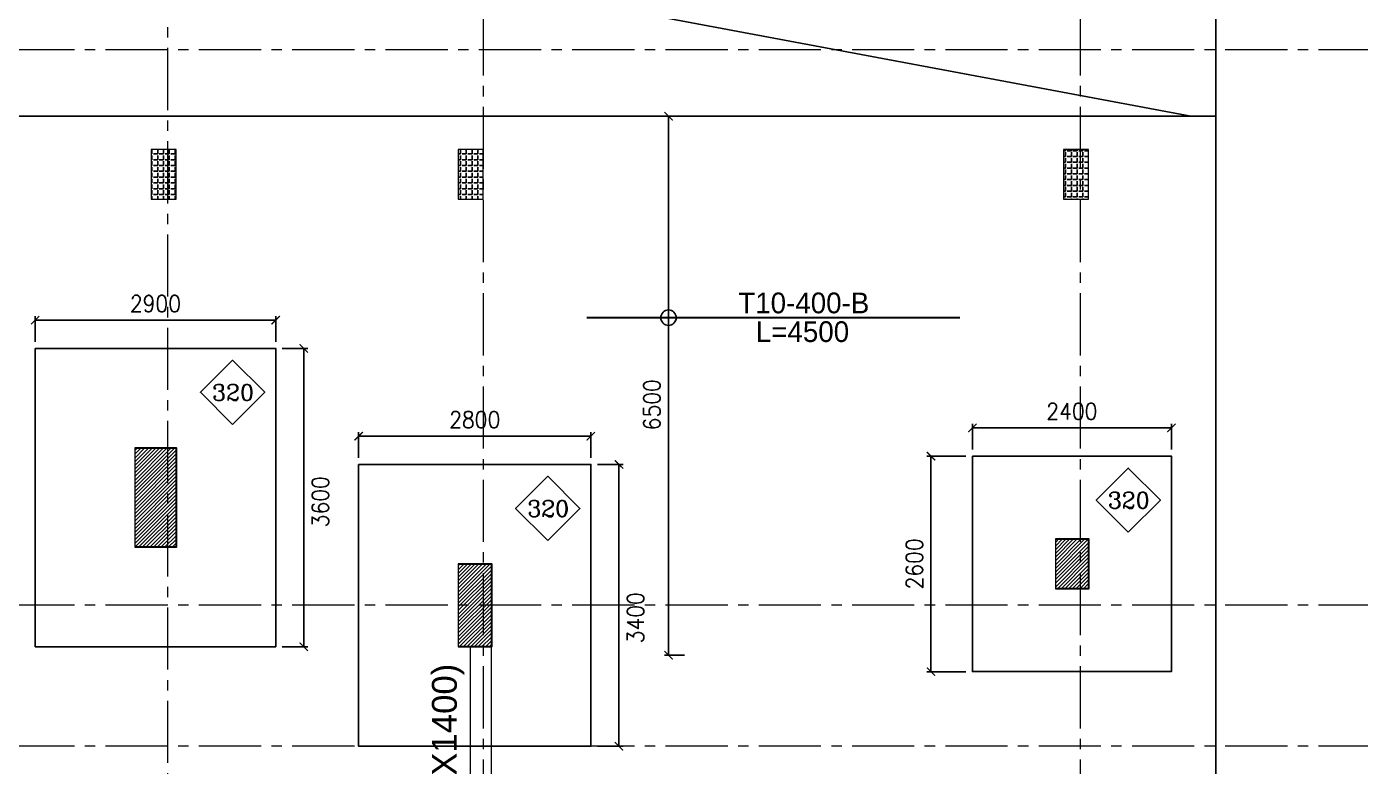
# Model space of a CAD drawing. Header units: millimetres. Extents: x -967280 to 3852, y 2833 to 1955156.
# Drawn here: x -607331 to -591252, y 605195 to 614118 of the extents above; entities that cross this region are included whole.
import ezdxf
from ezdxf.enums import TextEntityAlignment as Align

# ---------------------------------------------------------------- set-up
doc = ezdxf.new("R2010")
doc.units = ezdxf.units.MM
doc.header["$LTSCALE"] = 1000
doc.header["$PDMODE"] = 35
doc.header["$PDSIZE"] = 25
for name, pattern in [('$0$DASHED2', [0.375, 0.25, -0.125]), ('Columns_Structural070816$0$CENTER2', [1.125, 0.75, -0.125, 0.125, -0.125]), ('HRZN_Line-Ptrn-Sold', [9144001.0, 9144000.0, -1])]:
    doc.linetypes.add(name, pattern=pattern)
for name, color, linetype in [('_N-DIM 3', 7, 'Continuous'), ('B05-FIRST FLOOR PLAN$0$STR_ROOF RFT$0$S-SYMB', 30, 'Continuous'), ('R.C. footing', 4, 'Continuous'), ('S - col hach', 1, 'Continuous'), ('S - dot', 1, 'Continuous'), ('S -Beams', 2, 'Continuous'), ('S-TEXT', 2, 'Continuous'), ('SLAB', 210, 'Continuous')]:
    doc.layers.add(name, color=color, linetype=linetype)
for name, color, linetype, lineweight in [('BEAMS', 3, 'HRZN_Line-Ptrn-Sold', 18), ('S - column', 6, 'Continuous', 60), ('ST-000-AXIS', 9, 'Columns_Structural070816$0$CENTER2', 9), ('ST-203-SLAB-TXT', 7, 'Continuous', 30), ('ST-RFT-BOT', 2, '$0$DASHED2', 30)]:
    doc.layers.add(name, color=color, linetype=linetype, lineweight=lineweight)
doc.styles.add('Arial_3', font='arial.ttf', dxfattribs={"height": 7999.15942})
doc.styles.add('B05-FIRST FLOOR PLAN$0$T25-100', font='STENCIL.shx', dxfattribs={"height": 250})
doc.styles.add('ROMANC', font='romanc.shx')
doc.styles.add('TUNELNO', font='romans.shx', dxfattribs={"width": 0.9})
doc.dimstyles.new('Copy(2) of DSEC', dxfattribs={"dimtxt": 200, "dimasz": 100, "dimexe": 50, "dimexo": 80, "dimgap": 100, "dimtad": 1, "dimdec": 0, "dimrnd": 5, "dimzin": 0, "dimdsep": 46, "dimtxsty": 'TUNELNO', "dimblk": 'ARCHTICK', "dimcen": 0.09, "dimclrd": 1, "dimclre": 1, "dimclrt": 3, "dimadec": 0, "dimazin": 0, "dimtfac": 0.78125, "dimtdec": 0, "dimtix": 1, "dimtmove": 2, "dimatfit": 3, "dimldrblk": 'ARCHTICK', "dimfxl": 1, "dimtolj": 1, "dimtzin": 0, "dimarcsym": 0})
pattern_1 = [(45, (193250.144, -596912.31), (-22.4506403, 22.4506403), [])]

# ---------------------------------------------------------------- blocks, each defined once
blk = doc.blocks.new('FROM FOUNDATION TO UPPER LOWER BASEMENT_COLUMNS(new2)')
at = {"layer": 'S - col hach'}
h = blk.add_hatch(dxfattribs=at)
h.set_pattern_fill('ANSI31', color=256, scale=10)
h.set_pattern_definition([(45, (193250.144, -595212.31), (-22.4506403, 22.4506403), [])])
h.paths.add_polyline_path([(452199, 631040), (452199, 632240), (451699, 632240), (451699, 631040)])
h = blk.add_hatch(dxfattribs=at)
h.set_pattern_fill('ANSI31', color=256, scale=10)
h.set_pattern_definition(pattern_1)
h.paths.add_polyline_path([(463199, 630540), (463199, 631140), (462799, 631140), (462799, 630540), (462953, 630540)])
h = blk.add_hatch(dxfattribs=at)
h.set_pattern_fill('ANSI31', color=256, scale=10)
h.set_pattern_definition(pattern_1)
h.paths.add_polyline_path([(455999, 629840), (455999, 630840), (455599, 630840), (455599, 629840)])
at = {"layer": 'S - column', "lineweight": 15}
for points in [[(452199, 632240), (451699, 632240), (451699, 631040), (452199, 631040)], [(462799, 630540), (463199, 630540), (463199, 631140), (462799, 631140)], [(455599, 629840), (455999, 629840), (455999, 630840), (455599, 630840)]]:
    blk.add_lwpolyline(points, close=True, dxfattribs=at)
at = {"layer": 'ST-RFT-BOT', "color": 7, "linetype": 'Continuous', "ltscale": 30}
for points in [[(451699, 632240), (452199, 632240), (452199, 631040), (451699, 631040)], [(462799, 631140), (463199, 631140), (463199, 630540), (462799, 630540)], [(455599, 630840), (455999, 630840), (455999, 629840), (455599, 629840)]]:
    blk.add_lwpolyline(points, dxfattribs=at)
blk = doc.blocks.new('str col up n')
at = {"layer": 'S - col hach', "true_color": 0xcd6928}
h = blk.add_hatch(dxfattribs=at)
h.set_pattern_fill('ANGLE', color=32, scale=10, angle=90)
h.set_pattern_definition([(90, (-425398.88, -541339.72), (-69.85, 4e-15), [50.8, -19.05]), (180, (-425398.88, -541339.72), (-9e-15, -69.85), [50.8, -19.05])])
h.paths.add_polyline_path([(26500, -5500), (26200, -5500), (26200, -6100), (26500, -6100)])
h = blk.add_hatch(dxfattribs=at)
h.set_pattern_fill('ANGLE', color=32, scale=10, angle=90)
h.set_pattern_definition([(90, (-425798.87, -541339.72), (-69.85, 4e-15), [50.8, -19.05]), (180, (-425798.87, -541339.72), (-9e-15, -69.85), [50.8, -19.05])])
h.paths.add_polyline_path([(30200, -5500), (29900, -5500), (29900, -6100), (30200, -6100)])
h = blk.add_hatch(dxfattribs=at)
h.set_pattern_fill('ANGLE', color=32, scale=10, angle=90)
h.set_pattern_definition([(90, (-425698.87, -541439.72), (-69.85, 4e-15), [50.8, -19.05]), (180, (-425698.87, -541439.72), (-9e-15, -69.85), [50.8, -19.05])])
h.paths.add_polyline_path([(37500, -5500), (37200, -5500), (37200, -6100), (37500, -6100)])
at = {"layer": 'S - column', "lineweight": 15}
for points in [[(26500, -5500), (26200, -5500), (26200, -6100), (26500, -6100)], [(30200, -5500), (29900, -5500), (29900, -6100), (30200, -6100)], [(37500, -5500), (37200, -5500), (37200, -6100), (37500, -6100)]]:
    blk.add_lwpolyline(points, close=True, dxfattribs=at)
blk = doc.blocks.new('_ArchTick')
at = {"color": 0, "linetype": 'ByBlock', "const_width": 0.15}
blk.add_lwpolyline([(-0.5, -0.5), (0.5, 0.5)], dxfattribs=at)
blk = doc.blocks.new('*D1217')
at = {"layer": '_N-DIM 3', "color": 1, "linetype": 'Continuous', "lineweight": -2, "ltscale": 30, "transparency": 16777216}
for p, q in [((-607229, 610317), (-607229, 610627)), ((-607229, 610577), (-604329, 610577)), ((-604329, 610317), (-604329, 610627))]:
    blk.add_line(p, q, dxfattribs=at)
at = {"layer": 'Defpoints', "color": 0, "linetype": 'Continuous', "ltscale": 30, "transparency": 16777216}
for p in [(-604329, 610577), (-607229, 610237), (-604329, 610237)]:
    blk.add_point(p, dxfattribs=at)
at = {"layer": '_N-DIM 3', "color": 1, "linetype": 'Continuous', "lineweight": -2, "ltscale": 30, "transparency": 16777216, "xscale": 100, "yscale": 100, "zscale": 100, "rotation": 180}
blk.add_blockref('_ArchTick', (-607229, 610577), dxfattribs=at)
at = {"layer": '_N-DIM 3', "color": 1, "linetype": 'Continuous', "lineweight": -2, "ltscale": 30, "transparency": 16777216, "xscale": 100, "yscale": 100, "zscale": 100}
blk.add_blockref('_ArchTick', (-604329, 610577), dxfattribs=at)
at = {"layer": '_N-DIM 3', "color": 3, "linetype": 'Continuous', "ltscale": 30, "transparency": 16777216, "insert": (-605779, 610777), "char_height": 200, "attachment_point": 5, "style": 'TUNELNO'}
blk.add_mtext('\\A1;2900', dxfattribs=at)
blk = doc.blocks.new('*D1218')
at = {"layer": '_N-DIM 3', "color": 1, "linetype": 'Continuous', "lineweight": -2, "ltscale": 30, "transparency": 16777216}
for p, q in [((-604249, 610237), (-603940, 610237)), ((-603990, 610237), (-603990, 606637)), ((-604249, 606637), (-603940, 606637))]:
    blk.add_line(p, q, dxfattribs=at)
at = {"layer": 'Defpoints', "color": 0, "linetype": 'Continuous', "ltscale": 30, "transparency": 16777216}
for p in [(-604329, 610237), (-604329, 606637), (-603990, 606637)]:
    blk.add_point(p, dxfattribs=at)
at = {"layer": '_N-DIM 3', "color": 1, "linetype": 'Continuous', "lineweight": -2, "ltscale": 30, "transparency": 16777216, "xscale": 100, "yscale": 100, "zscale": 100}
for p, rotation in [((-603990, 610237), 90), ((-603990, 606637), 270)]:
    blk.add_blockref('_ArchTick', p, dxfattribs=dict(at, rotation=rotation))
at = {"layer": '_N-DIM 3', "color": 3, "linetype": 'Continuous', "ltscale": 30, "transparency": 16777216, "insert": (-603790, 608387), "char_height": 200, "attachment_point": 5, "rotation": 90, "style": 'TUNELNO'}
blk.add_mtext('\\A1;3600', dxfattribs=at)
blk = doc.blocks.new('*D1221')
at = {"layer": '_N-DIM 3', "color": 1, "linetype": 'Continuous', "lineweight": -2, "ltscale": 30, "transparency": 16777216}
for p, q in [((-603329, 608917), (-603329, 609227)), ((-603329, 609177), (-600529, 609177)), ((-600529, 608917), (-600529, 609227))]:
    blk.add_line(p, q, dxfattribs=at)
at = {"layer": 'Defpoints', "color": 0, "linetype": 'Continuous', "ltscale": 30, "transparency": 16777216}
for p in [(-600529, 609177), (-603329, 608837), (-600529, 608837)]:
    blk.add_point(p, dxfattribs=at)
at = {"layer": '_N-DIM 3', "color": 1, "linetype": 'Continuous', "lineweight": -2, "ltscale": 30, "transparency": 16777216, "xscale": 100, "yscale": 100, "zscale": 100, "rotation": 180}
blk.add_blockref('_ArchTick', (-603329, 609177), dxfattribs=at)
at = {"layer": '_N-DIM 3', "color": 1, "linetype": 'Continuous', "lineweight": -2, "ltscale": 30, "transparency": 16777216, "xscale": 100, "yscale": 100, "zscale": 100}
blk.add_blockref('_ArchTick', (-600529, 609177), dxfattribs=at)
at = {"layer": '_N-DIM 3', "color": 3, "linetype": 'Continuous', "ltscale": 30, "transparency": 16777216, "insert": (-601929, 609377), "char_height": 200, "attachment_point": 5, "style": 'TUNELNO'}
blk.add_mtext('\\A1;2800', dxfattribs=at)
blk = doc.blocks.new('*D1222')
at = {"layer": '_N-DIM 3', "color": 1, "linetype": 'Continuous', "lineweight": -2, "ltscale": 30, "transparency": 16777216}
for p, q in [((-600449, 608837), (-600140, 608837)), ((-600190, 608837), (-600190, 605437)), ((-600449, 605437), (-600140, 605437))]:
    blk.add_line(p, q, dxfattribs=at)
at = {"layer": 'Defpoints', "color": 0, "linetype": 'Continuous', "ltscale": 30, "transparency": 16777216}
for p in [(-600529, 608837), (-600529, 605437), (-600190, 605437)]:
    blk.add_point(p, dxfattribs=at)
at = {"layer": '_N-DIM 3', "color": 1, "linetype": 'Continuous', "lineweight": -2, "ltscale": 30, "transparency": 16777216, "xscale": 100, "yscale": 100, "zscale": 100}
for p, rotation in [((-600190, 608837), 90), ((-600190, 605437), 270)]:
    blk.add_blockref('_ArchTick', p, dxfattribs=dict(at, rotation=rotation))
at = {"layer": '_N-DIM 3', "color": 3, "linetype": 'Continuous', "ltscale": 30, "transparency": 16777216, "insert": (-599990, 606987), "char_height": 200, "attachment_point": 5, "rotation": 90, "style": 'TUNELNO'}
blk.add_mtext('\\A1;3400', dxfattribs=at)
blk = doc.blocks.new('*D1230')
at = {"layer": '_N-DIM 3', "color": 1, "linetype": 'Continuous', "lineweight": -2, "ltscale": 30, "transparency": 16777216}
for p, q in [((-595929, 609017), (-595929, 609327)), ((-595929, 609277), (-593529, 609277)), ((-593529, 609017), (-593529, 609327))]:
    blk.add_line(p, q, dxfattribs=at)
at = {"layer": 'Defpoints', "color": 0, "linetype": 'Continuous', "ltscale": 30, "transparency": 16777216}
for p in [(-593529, 609277), (-595929, 608937), (-593529, 608937)]:
    blk.add_point(p, dxfattribs=at)
at = {"layer": '_N-DIM 3', "color": 1, "linetype": 'Continuous', "lineweight": -2, "ltscale": 30, "transparency": 16777216, "xscale": 100, "yscale": 100, "zscale": 100, "rotation": 180}
blk.add_blockref('_ArchTick', (-595929, 609277), dxfattribs=at)
at = {"layer": '_N-DIM 3', "color": 1, "linetype": 'Continuous', "lineweight": -2, "ltscale": 30, "transparency": 16777216, "xscale": 100, "yscale": 100, "zscale": 100}
blk.add_blockref('_ArchTick', (-593529, 609277), dxfattribs=at)
at = {"layer": '_N-DIM 3', "color": 3, "linetype": 'Continuous', "ltscale": 30, "transparency": 16777216, "insert": (-594729, 609477), "char_height": 200, "attachment_point": 5, "style": 'TUNELNO'}
blk.add_mtext('\\A1;2400', dxfattribs=at)
blk = doc.blocks.new('*D1231')
at = {"layer": '_N-DIM 3', "color": 1, "linetype": 'Continuous', "lineweight": -2, "ltscale": 30, "transparency": 16777216}
for p, q in [((-596009, 608937), (-596478, 608937)), ((-596428, 606337), (-596428, 608937)), ((-596009, 606337), (-596478, 606337))]:
    blk.add_line(p, q, dxfattribs=at)
at = {"layer": 'Defpoints', "color": 0, "linetype": 'Continuous', "ltscale": 30, "transparency": 16777216}
for p in [(-596428, 608937), (-595929, 608937), (-595929, 606337)]:
    blk.add_point(p, dxfattribs=at)
at = {"layer": '_N-DIM 3', "color": 1, "linetype": 'Continuous', "lineweight": -2, "ltscale": 30, "transparency": 16777216, "xscale": 100, "yscale": 100, "zscale": 100}
for p, rotation in [((-596428, 608937), 90), ((-596428, 606337), 270)]:
    blk.add_blockref('_ArchTick', p, dxfattribs=dict(at, rotation=rotation))
at = {"layer": '_N-DIM 3', "color": 3, "linetype": 'Continuous', "ltscale": 30, "transparency": 16777216, "insert": (-596628, 607637), "char_height": 200, "attachment_point": 5, "rotation": 90, "style": 'TUNELNO'}
blk.add_mtext('\\A1;2600', dxfattribs=at)
blk = doc.blocks.new('*D587')
at = {"layer": '_N-DIM 3', "color": 1, "lineweight": -2, "ltscale": 30, "transparency": 16777216}
for p, q in [((-599400, 613037), (-599643, 613037)), ((-599593, 613037), (-599593, 606535)), ((-599400, 606535), (-599643, 606535))]:
    blk.add_line(p, q, dxfattribs=at)
at = {"layer": 'Defpoints', "color": 0, "ltscale": 30, "transparency": 16777216}
for p in [(-599320, 613037), (-599593, 606535), (-599320, 606535)]:
    blk.add_point(p, dxfattribs=at)
at = {"layer": '_N-DIM 3', "color": 1, "lineweight": -2, "ltscale": 30, "transparency": 16777216, "xscale": 100, "yscale": 100, "zscale": 100}
for p, rotation in [((-599593, 613037), 90), ((-599593, 606535), 270)]:
    blk.add_blockref('_ArchTick', p, dxfattribs=dict(at, rotation=rotation))
at = {"layer": '_N-DIM 3', "color": 3, "ltscale": 30, "transparency": 16777216, "insert": (-599793, 609557), "char_height": 200, "attachment_point": 5, "rotation": 90, "style": 'TUNELNO'}
blk.add_mtext('\\A1;6500', dxfattribs=at)
blk = doc.blocks.new('AXES-00')
at = {"layer": 'ST-000-AXIS'}
for p, q in [((552098.9, 695813.8), (552098.9, 750979.6)), ((555898.9, 750979.6), (555898.9, 695813.8)), ((563098.9, 750979.6), (563098.9, 695813.8)), ((575723.2, 737039.7), (505674.3, 737039.7)), ((575723.2, 730339.7), (505674.3, 730339.7)), ((575723.2, 728639.7), (505674.3, 728639.7))]:
    blk.add_line(p, q, dxfattribs=at)

msp = doc.modelspace()

# ---------------------------------------------------------------- linework, layer by layer
at = {"layer": 'B05-FIRST FLOOR PLAN$0$STR_ROOF RFT$0$S-SYMB', "extrusion": (0, 0, -1)}
msp.add_circle((599592.7, 610607.3), 92.8, dxfattribs=at)
at = {"layer": 'BEAMS'}
for p, q in [((-601978.7, 603137.4), (-601978.7, 606637.4)), ((-601728.7, 603137.4), (-601728.7, 606637.4))]:
    msp.add_line(p, q, dxfattribs=at)
at = {"layer": 'R.C. footing'}
msp.add_lwpolyline([(-592993.7, 623037.4), (-646928.7, 623037.4), (-646928.7, 578037.4), (-592993.7, 578037.4)], close=True, dxfattribs=at)
at = {"layer": 'S - dot'}
msp.add_line((-593293.7, 613037.4), (-646628.7, 623037.4), dxfattribs=at)
at = {"layer": 'S -Beams', "color": 4, "ltscale": 30}
msp.add_lwpolyline([(-612857, 583987.4), (-612857, 588037.4), (-592993.7, 588037.4), (-592993.7, 596837.4), (-595613.7, 596837.4), (-595613.7, 604237.4), (-592993.7, 604237.4), (-592993.7, 613037.4), (-613028.7, 613037.4), (-613028.7, 613837.4), (-616928.7, 613837.4), (-616928.7, 615037.4), (-621028.7, 615037.4), (-621028.7, 612537.4), (-630528.7, 612537.4), (-630528.7, 616237.4), (-636128.7, 616237.4), (-636128.7, 614237.4), (-640128.7, 614237.4), (-640128.7, 608237.4), (-640928.7, 608237.4), (-640928.7, 592837.4), (-640128.7, 592837.4), (-640128.7, 583987.4)], close=True, dxfattribs=at)
at = {"layer": 'S-TEXT', "color": 7, "true_color": 0xffffff}
for points in [[(-604848.9, 609319.6), (-604461.8, 609706.8), (-604848.9, 610093.9), (-605236.1, 609706.8)], [(-594048.9, 608019.6), (-593661.8, 608406.8), (-594048.9, 608793.9), (-594436.1, 608406.8)], [(-601048.9, 607919.6), (-600661.8, 608306.8), (-601048.9, 608693.9), (-601436.1, 608306.8)]]:
    msp.add_lwpolyline(points, close=True, dxfattribs=at)
at = {"layer": 'SLAB', "color": 2, "linetype": 'Continuous', "ltscale": 30}
for points in [[(-607228.7, 610237.4), (-604328.7, 610237.4), (-604328.7, 606637.4), (-607228.7, 606637.4)], [(-595928.7, 608937.4), (-593528.7, 608937.4), (-593528.7, 606337.4), (-595928.7, 606337.4)], [(-603328.8, 608837.4), (-600528.7, 608837.4), (-600528.7, 605437.4), (-603328.8, 605437.4)]]:
    msp.add_lwpolyline(points, close=True, dxfattribs=at)
at = {"layer": 'ST-RFT-BOT', "ltscale": 30}
msp.add_line((-596078.7, 610607.3), (-600578.7, 610607.3), dxfattribs=at)

# ---------------------------------------------------------------- block references
at = {"layer": 'S - column'}
msp.add_blockref('FROM FOUNDATION TO UPPER LOWER BASEMENT_COLUMNS(new2)', (-1057727.6, -23202.4), dxfattribs=at)
at = {"layer": 'S -Beams'}
msp.add_blockref('AXES-00', (-1157727.6, -123202.4), dxfattribs=at)
at = {"layer": 'ST-RFT-BOT', "color": 3, "linetype": 'Continuous'}
msp.add_blockref('str col up n', (-632028.7, 618137.4), dxfattribs=at)

# ---------------------------------------------------------------- texts
at = {"layer": 'BEAMS', "style": 'Arial_3'}
msp.add_text('B4(250X1400)', height=300, rotation=90, dxfattribs=at).set_placement((-602055.1, 605081.7), align=Align.BOTTOM_CENTER)
at = {"layer": 'S-TEXT', "color": 3, "char_height": 196, "attachment_point": 1, "style": 'ROMANC'}
for insert in [(-605095.4, 609802.8), (-594295.4, 608502.8), (-601295.4, 608402.8)]:
    msp.add_mtext_dynamic_manual_height_columns('320', width=592857.868, gutter_width=980, heights=[0], dxfattribs=dict(at, insert=insert))
at = {"layer": 'ST-203-SLAB-TXT', "style": 'B05-FIRST FLOOR PLAN$0$T25-100'}
for s, p in [('T10-400-B', (-598751.2, 610660.1)), ('L=4500', (-598539.8, 610313.7))]:
    msp.add_text(s, height=250, dxfattribs=at).set_placement(p)

# ---------------------------------------------------------------- dimensions: what is measured, and where the dimension line sits
at = {"layer": '_N-DIM 3', "ltscale": 30}
dim = msp.add_linear_dim(base=(-599592.7, 606535), p1=(-599320.5, 613037.4), p2=(-599320.5, 606535), angle=90, dimstyle='Copy(2) of DSEC', dxfattribs=at)
dim.commit()
dim.dimension.update_dxf_attribs({"geometry": '*D587', "text_midpoint": (-599792.7, 609557.1), "dimtype": 160})
at = {"layer": '_N-DIM 3', "color": 6, "linetype": 'Continuous', "ltscale": 30}
for base, p1, p2, picture, middle in [((-604328.7, 610576.5), (-607228.6, 610237.4), (-604328.7, 610237.4), '*D1217', (-605778.6, 610776.5)), ((-593528.7, 609276.5), (-595928.7, 608937.4), (-593528.7, 608937.4), '*D1230', (-594728.7, 609476.5)), ((-600528.7, 609176.5), (-603328.8, 608837.4), (-600528.7, 608837.4), '*D1221', (-601928.7, 609376.5))]:
    dim = msp.add_linear_dim(base=base, p1=p1, p2=p2, dimstyle='Copy(2) of DSEC', dxfattribs=at)
    dim.commit()
    dim.dimension.update_dxf_attribs({"geometry": picture, "text_midpoint": middle})
for base, p1, p2, picture, middle in [((-603989.6, 606637.4), (-604328.7, 610237.4), (-604328.7, 606637.4), '*D1218', (-603789.6, 608387.4)), ((-600189.6, 605437.4), (-600528.7, 608837.4), (-600528.7, 605437.4), '*D1222', (-599989.6, 606987.4))]:
    dim = msp.add_linear_dim(base=base, p1=p1, p2=p2, angle=90, dimstyle='Copy(2) of DSEC', dxfattribs=at)
    dim.commit()
    dim.dimension.update_dxf_attribs({"geometry": picture, "text_midpoint": middle, "dimtype": 160})
at = {"layer": '_N-DIM 3', "color": 3, "linetype": 'Continuous', "ltscale": 30}
dim = msp.add_linear_dim(base=(-596428, 608937.4), p1=(-595928.7, 606337.4), p2=(-595928.7, 608937.4), angle=90, dimstyle='Copy(2) of DSEC', dxfattribs=at)
dim.commit()
dim.dimension.update_dxf_attribs({"geometry": '*D1231', "text_midpoint": (-596628, 607637.4)})

doc.saveas('drawing.dxf')
